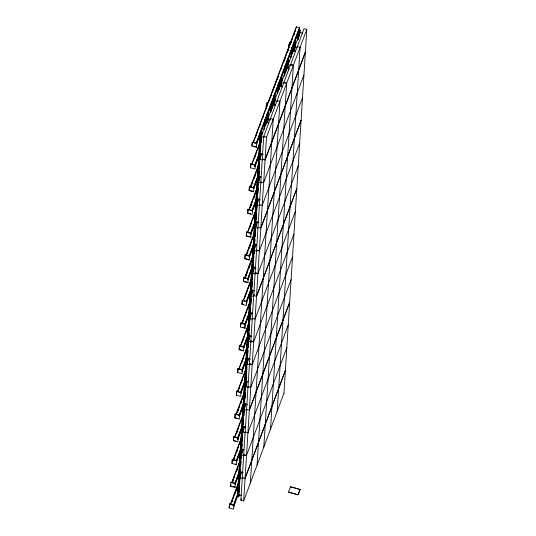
<?xml version="1.0" encoding="UTF-8"?>
<svg xmlns="http://www.w3.org/2000/svg" width="536" height="536" viewBox="0 0 536 536"><rect width="100%" height="100%" fill="white"/><g stroke="black" fill="none" stroke-linecap="round" stroke-linejoin="round"><path stroke-width="0.8" d="M229.187 507.974L229.542 503.914L234.011 505.14L233.656 509.2L229.187 507.974L229.542 503.914M230.554 486.192L230.909 482.125L235.378 483.358L235.023 487.418L230.554 486.192L230.768 484.377M231.988 463.452L232.336 459.392L236.805 460.618L236.456 464.678L231.988 463.452L232.336 459.392M233.415 440.713L233.763 436.652L238.232 437.878L237.884 441.939L233.415 440.713L233.763 436.652M234.842 417.973L235.19 413.913L239.659 415.139L239.311 419.199L234.842 417.973L235.19 413.913M236.269 395.233L236.624 391.173L241.093 392.399L240.738 396.459L236.269 395.233L236.624 391.173M237.696 372.493L238.051 368.433L242.52 369.659L242.165 373.719L237.696 372.493L238.051 368.433M239.123 349.753L239.478 345.693L243.947 346.919L243.592 350.98L239.123 349.753L239.478 345.693M240.55 327.014L240.905 322.953L245.374 324.18L245.019 328.24L240.55 327.014L240.905 322.953M241.977 304.274L242.332 300.214L246.801 301.44L246.446 305.5L241.977 304.274L242.332 300.214M243.404 281.534L243.759 277.474L248.228 278.7L247.873 282.76L243.404 281.534L243.619 279.718M244.838 258.794L245.186 254.734L249.655 255.96L249.3 260.02L244.838 258.794L245.186 254.734M246.265 236.054L246.614 231.994L251.083 233.22L250.734 237.28L246.265 236.054L246.614 231.994M247.692 213.315L248.041 209.254L252.51 210.481L252.161 214.541L247.692 213.315L248.041 209.254M249.119 190.575L249.468 186.515L253.937 187.741L253.588 191.801L249.119 190.575L249.468 186.515M250.547 167.835L250.902 163.775L255.37 165.001L255.015 169.061L250.547 167.835L250.902 163.775M251.913 146.053L252.268 141.993L256.737 143.219L256.382 147.279L251.913 146.053L252.175 143.487M238.024 492.088L238.232 488.752M238.6 482.909L238.808 479.573M239.123 474.561L239.331 471.224M239.646 466.22L239.853 462.883M240.168 457.878L240.383 454.541M240.698 449.53L240.959 445.362M241.22 441.188L241.481 437.014M241.796 432.009L242.004 428.673M242.319 423.668L242.527 420.331M242.841 415.32L243.049 411.983M243.94 397.799L244.155 394.463M244.47 389.458L244.677 386.121M244.992 381.109L245.2 377.773M245.568 371.93L245.776 368.594M246.091 363.589L246.299 360.252M246.614 355.247L246.821 351.911M247.136 346.899L247.351 343.563M247.666 338.558L247.927 334.384M248.188 330.216L248.449 326.042M248.764 321.037L248.972 317.701M249.287 312.689L249.495 309.352M249.81 304.348L250.017 301.011M250.332 296.006L250.593 291.832M250.908 286.827L251.123 283.49M251.438 278.479L251.645 275.142M251.96 270.137L252.168 266.801M252.536 260.958L252.744 257.622M253.059 252.617L253.267 249.28M253.582 244.269L253.789 240.932M254.104 235.927L254.319 232.59M254.634 227.586L254.895 223.412M255.156 219.237L255.417 215.07M255.732 210.058L255.94 206.722M256.255 201.717L256.463 198.38M256.778 193.375L256.985 190.039M257.3 185.027L257.561 180.86M257.876 175.848L258.091 172.512M258.406 167.507L258.613 164.17M258.928 159.165L259.136 155.829M259.504 149.986L259.712 146.65M260.027 141.638L260.235 138.301M260.55 133.297L260.657 131.628L261.963 131.99L261.729 135.394M238.078 492.175L238.259 489.603M238.654 482.996L238.815 480.49M239.177 474.648L239.311 472.92M239.699 466.307L239.887 463.74M240.229 457.965L240.409 455.392M240.751 449.617L240.932 447.051M241.274 441.275L241.481 437.939M241.85 432.096L242.011 429.597M242.373 423.755L242.553 421.182M242.895 415.407L243.083 412.841M243.471 406.234L243.579 404.559M244.001 397.886L244.155 395.387M244.523 389.545L244.704 386.972M245.046 381.197L245.227 378.63M245.622 372.024L245.783 369.518M246.145 363.676L246.305 361.177M246.667 355.335L246.855 352.762M247.217 346.926L247.377 344.42M247.719 338.645L247.9 336.079M248.242 330.303L248.449 326.967M248.818 321.124L248.972 318.619M249.34 312.776L249.521 310.21M249.863 304.435L250.051 301.869M250.439 295.256L250.6 292.757M250.969 286.914L251.123 284.408M251.491 278.566L251.672 276M252.014 270.224L252.141 268.489M252.59 261.045L252.744 258.546M253.113 252.704L253.273 250.198M253.635 244.356L253.823 241.79M254.185 235.947L254.345 233.448L246.138 255.33M254.687 227.673L254.868 225.1M255.21 219.325L255.417 215.988M255.786 210.145L255.94 207.646M256.309 201.804L256.442 200.069M256.831 193.463L257.019 190.89M257.38 185.054L257.568 181.778M257.937 175.935L258.091 173.436M258.459 167.594L258.64 165.028M258.982 159.252L259.163 156.68M259.558 150.073L259.712 147.567M260.081 141.725L260.241 139.226M260.603 133.384L260.737 131.648L260.335 132.727M241.957 471.714L239.713 477.71L238.647 494.641L241.749 495.492M243.103 449.724L241.14 454.97L240.081 471.901L243.177 472.752M244.811 426.234L242.567 432.23L241.508 449.161L243.826 449.798M245.957 404.245L243.994 409.491L242.935 426.422L246.031 427.272M247.391 381.505L245.428 386.751L244.362 403.682L247.458 404.533M249.099 358.015L246.855 364.018L245.79 380.942L248.114 381.585M250.245 336.025L248.282 341.278L247.217 358.202L250.312 359.053M251.954 312.535L249.709 318.538L248.644 335.462L251.739 336.313M253.099 290.546L251.136 295.798L250.071 312.729L252.396 313.366M254.808 267.055L252.563 273.059L251.498 289.989L254.593 290.834M256.235 244.315L253.99 250.319L252.925 267.25L256.027 268.094M257.662 221.576L255.417 227.579L254.359 244.51L256.677 245.146M259.089 198.836L256.845 204.839L255.786 221.77L258.881 222.614M260.235 176.846L258.272 182.099L257.213 199.03L260.308 199.881M261.943 153.356L259.705 159.359L258.64 176.29L260.958 176.927M268.784 123.005L266.459 122.369L261.132 136.62L260.067 153.551L263.163 154.401M238.667 496.772L238.822 494.266M238.929 492.597L239.344 485.924M239.451 484.256L240.396 469.235M240.55 466.735L240.919 460.893M241.073 458.387L242.017 443.373M242.125 441.704L242.54 435.024M242.701 432.525L243.063 426.683M243.223 424.177L243.592 418.341M243.746 415.836L244.691 400.814M244.791 399.146L245.213 392.473M245.321 390.804L246.312 374.952M246.419 373.284L246.835 366.604M246.942 364.936L247.411 357.425M247.518 355.757L247.887 349.921M248.041 347.415L248.985 332.394M249.093 330.725L249.508 324.052M249.669 321.546L250.56 307.363M250.714 304.863L251.136 298.184M251.237 296.515L251.659 289.842M251.759 288.174L252.181 281.5M252.289 279.832L253.28 263.973M253.387 262.305L253.803 255.632M253.91 253.964L254.855 238.942M255.009 236.443L255.431 229.763M255.531 228.095L255.953 221.422M256.061 219.753L256.476 213.08M256.637 210.574L257.528 196.39M257.682 193.885L258.104 187.211M258.205 185.543L259.149 170.522M259.257 168.853L259.672 162.18M259.833 159.674L260.248 153.001M260.355 151.333L260.771 144.66M260.878 142.991L261.628 132.881L260.255 132.707L237.408 496.497L238.708 496.651M238.721 496.859L238.868 494.152M238.982 492.685L239.351 486.849M239.505 484.343L240.423 470.092M240.604 466.823L240.945 461.751M241.126 458.474L242.017 444.29M242.178 441.791L242.547 435.949M242.754 432.612L243.11 426.562M243.277 424.264L243.619 419.192M243.8 415.923L244.691 401.739M244.852 399.233L245.24 393.33M245.374 390.891L246.319 375.87M246.473 373.371L246.841 367.529M246.995 365.023L247.491 357.452M247.572 355.844L247.913 350.772M248.094 347.502L248.436 342.43M248.516 340.829L248.985 333.318M249.146 330.812L249.515 324.977M249.722 321.634L250.587 308.22M250.768 304.95L251.136 299.108M251.317 296.542L251.699 289.721M251.82 288.261L252.208 282.351M252.342 279.919L253.287 264.898M253.441 262.392L253.809 256.556M253.964 254.051L254.881 239.8M255.062 236.53L255.404 231.458M255.592 228.182L256 221.301M256.114 219.84L256.483 213.998M256.69 210.661L257.555 197.248M257.736 193.972L258.104 188.136M258.285 185.563L259.176 171.379M259.31 168.941L259.699 163.038M259.886 159.762L260.241 153.718M260.409 151.42L260.777 145.578M260.932 143.079L261.548 132.861M239.123 494.159L239.123 495.78M240.222 476.638L240.537 471.626M241.676 454.247L241.95 449.101M243.049 431.581L243.364 426.569M244.557 408.358L244.831 403.206M245.883 386.523L246.245 380.681M247.384 363.301L247.659 358.149M248.851 339.938L249.086 334.906M250.212 318.243L250.5 312.381M251.679 294.88L251.96 289.728M253.146 271.518L253.374 267.203M254.506 249.823L254.841 243.84M255.974 226.46L256.255 221.314M257.354 203.787L257.669 198.782M258.808 181.403L259.082 176.257M260.181 158.73L260.496 153.725M261.689 135.508L261.963 131.99M239.224 494.112L239.016 495.827M240.329 476.591L240.644 471.586M241.716 454.126L242.058 449.054M243.13 431.601L243.471 426.529M244.597 408.238L244.939 403.166M245.964 386.543L246.352 380.634M247.424 363.18L247.766 358.108M248.892 339.817L249.18 335.576M250.258 318.123L250.593 313.051M251.726 294.76L252.061 289.688M253.193 271.397L253.474 267.156M254.553 249.702L254.942 243.793M256.02 226.339L256.355 221.268M257.434 203.814L257.776 198.742M258.848 181.282L259.19 176.21M260.262 158.756L260.603 153.685M243.672 500.959L240.878 500.215L263.719 136.419L304.033 28.596L306.806 29.353L283.973 393.183M264.154 129.209L264.677 120.868L266.057 121.042L265.668 125.31M264.235 129.23L264.784 120.821M264.817 123.963L265.079 119.789L266.392 120.151L266.158 123.555M264.952 123.153L265.159 119.809L266.365 120.218L266.111 123.669M267.317 102.751L266.245 106.878L266.144 105.324L267.129 102.698L267.223 104.252L267.129 102.698M267.625 103.897L267.015 103.729L266.62 104.775L266.546 105.9L267.156 106.068M265.729 125.397L265.977 121.022M266.506 122.235L266.975 114.724L268.355 114.898L267.859 120.835M266.586 122.255L267.082 114.684L268.308 115.019M267.008 119.488L267.377 113.645L268.683 114.007L268.456 117.411M267.069 119.575L267.196 117.84M267.35 115.341L267.457 113.672L267.055 114.744M306.806 29.353L266.499 137.196L243.652 500.979L283.966 393.149M267.598 122.67L267.853 118.637L273.179 104.386L275.504 105.023M267.92 120.922L268.275 114.878M268.409 117.531L268.683 114.007M270.318 120.111L270.425 118.49L273.233 119.22M270.827 112.064L271.404 102.885L272.737 103.18M270.908 112.084L271.504 102.845M271.491 106.818L271.337 110.242L271.464 108.507M271.752 103.569L271.806 101.813L273.112 102.168L272.824 106.409M271.779 103.502L271.886 101.833L271.484 102.905M272.342 108.165L272.71 103.247M272.395 108.252L272.697 103.039M272.784 106.523L273.112 102.168M273.172 105.09L273.695 96.741L275.075 96.922L274.794 100.44M273.253 105.11L274.177 95.689L274.023 98.195M273.521 104.848L273.628 103.18M273.997 98.262L274.097 95.669L275.41 96.024L275.176 99.428M250.359 483.077L273.219 119.2M274.271 105.498L274.573 100.661L279.906 86.403L282.224 87.046M274.479 104.527L274.995 96.895M274.533 104.614L274.713 102.048M275.129 99.549L275.41 96.024L274.157 95.756M277.601 93.251L278.124 84.909L279.504 85.083L279.115 89.351M277.682 93.271L278.231 84.862L279.457 85.197M278.264 88.922L278.526 83.83L279.832 84.192L279.598 87.596M278.291 88.855L278.606 83.851L278.204 84.929M279.169 89.438L279.424 85.063M279.558 87.71L279.832 84.192M279.946 86.276L280.422 78.765L281.755 79.06M280.026 86.296L280.522 78.718M280.616 81.023L280.408 85.284L280.589 82.718M280.77 79.442L280.824 77.687L282.13 78.048L281.896 81.452M280.797 79.382L280.904 77.713L280.502 78.785M281.045 86.711L281.3 82.678L286.626 68.427L288.951 69.064M281.253 85.713L281.728 79.127M281.313 85.8L281.715 78.919M281.856 81.566L282.13 78.048M284.268 76.105L284.844 66.926L286.224 67.101L285.788 72.206M284.455 74.457L285.326 65.874L285.226 67.543M284.73 75.114L284.884 71.69M285.199 67.61L285.246 65.848L286.559 66.209L286.325 69.613M284.75 75.053L284.911 72.548M285.842 72.293L286.144 67.08M286.278 69.734L286.559 66.209M286.619 69.131L287.142 60.782L288.475 61.077L288.187 64.394M286.7 69.151L287.249 60.742M287.39 63.134L287.544 59.71L288.85 60.066L288.623 63.469M287.417 63.067L287.624 59.731L287.222 60.809M288.623 46.451L289.701 42.331L289.795 43.878L288.623 46.451L289.795 43.878M288.817 46.505L289.889 42.384M263.806 447.118L286.66 83.241L283.886 82.477M290.19 43.523L289.581 43.356L289.192 44.408L289.118 45.533L289.728 45.694M287.765 68.729L288.02 64.702L293.346 50.444L295.671 51.081M287.926 68.568L288.08 66.062M287.979 68.655L288.107 66.92M288.241 64.481L288.448 61.144M289.514 44.481L289.701 42.331M288.576 63.59L288.85 60.066M291.048 57.292L291.571 48.944L292.944 49.124L292.562 53.392M291.122 57.312L291.671 48.903L292.904 49.238M291.604 53.714L291.973 47.872L293.279 48.227L293.045 51.63M291.685 53.734L291.839 51.228M291.946 49.56L292.053 47.892L291.651 48.97M292.616 53.479L292.864 49.098M293.004 51.751L293.279 48.227M293.393 50.317L293.862 42.806L295.242 42.981L294.7 49.754M293.473 50.337L294.344 41.748L294.244 43.416M293.849 49.325L294.003 45.902M294.217 43.483L294.271 41.728L295.577 42.089L295.289 46.324M293.875 49.258L293.983 47.59M270.526 429.142L293.386 65.265L290.613 64.501M294.438 51.557L294.74 46.719L300.073 32.468L302.391 33.105M294.753 49.841L295.162 42.96M295.242 46.444L295.577 42.089M296.482 26.88L253.22 142.589M297.715 40.146L298.291 30.967L299.624 31.262M297.869 39.269L298.398 30.921M298.17 39.155L298.277 36.569M298.646 31.644L298.693 29.889L299.999 30.251L299.771 33.654M298.197 39.088L298.304 37.42M298.666 31.584L298.773 29.916L298.371 30.988M299.577 27.678L299.483 29.172L299.483 27.651L256.221 143.36L299.577 27.678L296.388 26.8L253.126 142.509M299.229 36.247L299.597 31.323M299.282 36.334L299.591 31.122M299.725 33.768L299.999 30.251M277.246 411.159L300.106 47.282M288.515 492.142L298.096 494.775L288.515 492.142L290.485 486.782L300.066 489.408L298.096 494.775M290.485 486.782L300.06 489.522M266.05 106.825L266.539 105.512M255.665 136.968L257.126 133.062M259.464 126.804L260.342 124.459M262.68 118.208L263.558 115.863M265.896 109.605L266.774 107.26M269.112 101.009L269.983 98.657M270.673 97.07L271.544 94.725M272.322 92.406L273.199 90.061M273.789 88.5L275.35 84.561M275.538 83.804L276.415 81.459M277.005 79.898L278.559 75.958M280.804 69.734L281.775 67.362M284.02 61.131L286.063 55.664M287.236 52.535L289.279 47.061M290.445 43.932L292.495 38.465M293.661 35.336L295.711 29.862M277.099 79.924L277.976 77.579M284.114 61.158L284.991 58.813M287.33 52.562L288.207 50.217M290.546 43.959L291.423 41.614M293.762 35.363L294.632 33.018M264.757 120.888L265.159 119.809M256.422 144.077L260.221 133.853M260.804 132.345L267.236 115.146M267.819 113.585L271.33 104.145M272.208 101.853L280.395 79.911M280.978 78.343L284.777 68.179M285.655 65.894L293.842 43.945M294.418 42.438L298.224 32.22M298.807 30.653L299.396 29.091M256.516 144.097L260.315 133.94M260.905 132.372L271.424 104.225M272.301 101.88L280.489 79.991M281.36 77.646L284.871 68.266M285.748 65.921L293.929 44.026M294.519 42.465L298.317 32.301M256.382 147.279L256.503 146.965L253.521 146.147M251.759 164.291L259.652 143.186M251.853 164.371L259.746 143.213M254.587 157.973L256.047 154.06M257.803 149.37L259.263 145.464M254.855 165.195L259.236 153.417M254.948 165.168L259.042 154.221M254.761 166.642L259.149 154.857M254.855 166.669L259.243 154.938M250.332 187.03L258.513 165.142M250.426 187.111L258.613 165.168M250.821 186.964L252.865 181.496M254.037 178.367L256.081 172.894M257.253 169.765L258.714 165.859M250.915 186.99L251.799 184.592M254.131 178.394L255.015 175.989M257.347 169.791L258.231 167.393M253.421 187.935L258.104 175.373M253.521 187.908L258.198 175.399M257.427 178.381L253.823 188.056L249.354 186.83M253.722 188.625L257.521 178.461M253.588 191.801L253.702 191.486L249.984 190.468M248.905 209.77L257.086 187.881M248.999 209.851L256.891 188.685M250.272 207.358L252.315 201.884M253.488 198.762L255.531 193.288M250.366 207.385L251.25 204.987M253.582 198.789L254.459 196.384M251.994 210.675L256.382 198.896M252.094 210.648L256.483 198.923M252.195 211.338L256.295 200.337M252.295 211.365L256.389 200.417M263.658 182.675L303.952 74.899M247.478 232.51L255.953 209.837M247.565 232.59L256.047 209.864M249.722 227.753L251.766 222.279M252.938 219.157L254.982 213.683M250.567 233.415L254.955 221.636M250.667 233.388L254.761 222.44M250.48 234.862L254.868 223.077M250.573 234.882L254.955 223.157M302.532 97.565L262.211 205.415L259.437 204.598M250.734 237.28L250.848 236.966L246.379 235.74M246.051 255.25L254.232 233.361M246.54 255.183L248 251.277M249.166 248.148L251.216 242.674M252.382 239.552L254.433 234.078M249.267 248.175L250.145 245.776M252.483 239.572L253.943 235.666M249.14 256.154L253.823 243.592M249.24 256.128L253.917 243.619M249.635 255.98L253.146 246.594M249.441 256.845L253.24 246.681M260.784 228.102L301.098 120.272L260.784 228.155L258.01 227.338M249.3 260.02L249.421 259.705L245.696 258.68M244.617 277.99L252.804 256.101M244.711 278.07L252.61 256.905M245.401 277.146L248.034 270.104M248.617 268.543L251.25 261.508M251.833 259.94L252.711 257.595M245.501 277.166L246.962 273.206M248.711 268.57L250.178 264.603M251.927 259.967L252.811 257.568M247.712 278.894L252.101 267.116M247.813 278.867L252.195 267.136M247.913 279.558L252.007 268.556M248.007 279.584L252.101 268.637M299.678 143.045L259.357 250.895L256.583 250.118L259.377 250.828M247.873 282.76L247.994 282.445L243.525 281.219M243.19 300.73L251.672 278.057M243.284 300.81L251.183 279.645M244.852 297.534L246.413 293.601M246.607 292.844L247.485 290.499M248.068 288.938L250.701 281.903M246.285 301.634L250.674 289.849M246.386 301.607L250.48 290.659M246.192 303.075L250.58 291.296M246.292 303.101L250.674 291.376M241.763 323.469L249.95 301.58M241.857 323.55L250.044 301.607M242.841 321.841L243.719 319.496M246.058 313.238L246.935 310.893M247.518 309.332L248.396 306.987M249.274 304.642L250.145 302.297M244.403 317.902L245.28 315.557M247.619 309.299L249.079 305.393M253.729 295.597L254.312 294.003M244.858 324.374L249.535 311.811M244.959 324.347L249.635 311.838M245.354 324.2L248.865 314.813M244.57 326.625L248.952 314.9M256.51 296.301L276.683 242.433M276.69 242.366L283.41 224.457M283.41 224.383L290.097 206.574M245.019 328.24L245.14 327.925L242.902 327.308M240.336 346.209L248.523 324.32M240.43 346.29L248.322 325.124M242.292 342.236L244.041 337.546M245.501 333.633L247.257 328.943M247.063 329.694L247.94 327.349M243.431 347.114L247.82 335.328M243.532 347.087L247.913 335.355M243.632 347.777L248.021 335.992M243.726 347.804L247.82 336.856M238.909 368.949L246.801 347.837M239.002 369.029L246.895 347.864M241.736 362.631L243.197 358.718M244.952 354.028L246.413 350.122M242.004 369.853L246.393 358.068M242.098 369.827L246.192 358.879M241.91 371.294L246.299 359.569M242.004 371.321L246.393 359.596M293.963 234.004L253.649 341.847L250.868 341.077M237.482 391.689L245.669 369.8M237.575 391.769L245.763 369.82M237.971 391.622L239.431 387.716M241.187 383.019L242.647 379.113M244.986 372.862L245.863 370.51M240.577 392.593L245.254 380.031M240.671 392.566L245.347 380.058M241.073 392.412L244.577 383.032M240.872 393.277L244.671 383.119M252.242 364.527L249.448 363.777L252.235 364.594L292.535 256.711M236.054 414.428L244.235 392.54M236.148 414.509L244.041 393.344M237.421 412.017L239.465 406.543M240.637 403.414L242.681 397.947M237.515 412.043L238.399 409.638M240.731 403.44L241.615 401.042M239.143 415.333L243.532 403.548M239.244 415.306L243.632 403.575M239.351 415.996L243.445 404.995M239.445 416.016L243.538 405.075M234.627 437.168L243.103 414.495M234.721 437.249L243.197 414.522M236.872 432.411L238.915 426.937M240.671 422.247L242.131 418.335M236.966 432.438L237.843 430.093M237.723 438.019L242.105 426.288M237.716 438.073L242.105 426.348M237.629 439.513L242.017 427.728M237.723 439.54L242.111 427.815M249.361 410.067L289.681 302.19M256.067 392.191L249.381 410.073L246.587 409.256M262.787 374.208L256.054 392.118M262.828 374.115L276.221 338.176M289.675 302.291L282.941 320.2M233.2 459.908L241.381 438.013M233.287 459.988L241.481 438.039M233.689 459.841L235.15 455.928M236.322 452.806L238.366 447.332M240.121 442.642L241.582 438.729M236.416 452.833L237.294 450.428M236.289 460.813L240.972 448.25M236.389 460.779L241.066 448.27M236.785 460.632L240.296 451.252M236.59 461.496L240.389 451.332M247.934 432.807L288.254 324.963M236.456 464.678L235.083 463.955M231.773 482.648L239.954 460.752M231.86 482.728L239.76 461.563M232.55 481.797L234.601 476.323M236.356 471.633L237.817 467.727M232.651 481.824L233.529 479.425M236.45 471.66L237.327 469.315M234.862 483.552L239.25 471.767M234.962 483.519L239.344 471.794M235.063 484.209L239.163 473.208M235.163 484.236L239.25 473.295M246.506 455.546L286.82 347.67M235.023 487.418L235.143 487.103L230.674 485.877M230.4 504.43L238.882 481.757M230.493 504.51L238.681 482.568M231.478 502.802L234.111 495.767M234.694 494.199L237.321 487.164M231.572 502.828L232.457 500.423M234.788 494.226L236.255 490.259M233.495 505.334L237.589 494.333M233.595 505.307L237.689 494.36M233.401 506.781L237.502 495.78M233.502 506.801L237.817 495.425M245.079 478.286L285.393 370.41L278.7 388.319M251.779 460.411L245.099 478.293L242.305 477.476M265.226 424.452L258.493 442.354M265.266 424.351L271.946 406.469M240.878 500.215L241.461 498.654M298.103 494.661L300.066 489.408M298.746 29.976L299.979 30.318M293.969 42.759L295.195 43.101M297.312 46.572L300.127 47.295M289.192 44.408L289.802 44.575M294.74 46.719L297.065 47.356M292.026 47.959L293.252 48.294M287.598 59.798L288.83 60.133M290.592 64.555L293.366 65.379M288.02 64.702L291.115 65.546M284.951 66.886L286.177 67.221M280.877 77.774L282.103 78.115M283.866 82.531L286.646 83.355M281.3 82.678L283.618 83.314M273.802 96.701L275.028 97.036M277.146 100.513L279.96 101.237L257.066 465.094M274.573 100.661L277.668 101.512M271.859 101.9L273.085 102.235M266.62 104.775L267.23 104.942M267.853 118.637L270.178 119.273M261.588 132.995L260.355 132.66L237.488 496.524L238.741 496.792M263.719 136.419L266.513 137.196M261.132 136.62L264.228 137.471M252.148 142.308L256.617 143.534M298.244 165.852L257.93 273.635L255.156 272.858L257.95 273.568M259.705 159.359L262.024 159.996M250.781 164.09L255.25 165.316M260.865 181.865L263.658 182.609M258.272 182.099L261.374 182.95M290.13 206.474L296.823 188.525L256.503 296.368L253.729 295.557M295.39 211.331L255.076 319.108L252.302 318.297M256.845 204.839L259.94 205.69M247.927 209.569L252.396 210.795M247.806 213L250.788 213.817M255.417 227.579L257.742 228.215M246.5 232.309L250.969 233.535M253.99 250.319L257.086 251.17M245.073 255.049L249.542 256.275M291.108 279.551L250.794 387.327L248.021 386.516M252.563 273.059L255.659 273.903M243.645 277.789L248.108 279.015M251.136 295.798L253.461 296.435M242.212 300.529L246.681 301.755M242.098 303.959L243.585 304.368M282.941 320.267L276.254 338.082M249.709 318.538L252.804 319.382M240.785 323.268L245.254 324.494M250.875 341.037L253.669 341.787M248.282 341.278L251.377 342.122M239.358 346.008L243.826 347.234M239.987 349.64L242.962 350.457M246.855 364.018L249.173 364.654M237.93 368.748L242.399 369.974M278.66 388.419L271.94 406.395M245.428 386.751L248.523 387.602M236.503 391.488L240.972 392.714M243.994 409.491L247.096 410.342M235.076 414.228L239.545 415.454M235.706 417.859L237.937 418.475M245.16 431.996L247.954 432.813M242.567 432.23L244.892 432.874M258.486 442.428L251.806 460.236M233.649 436.967L238.118 438.193M233.529 440.398L235.766 441.007M241.14 454.97L244.235 455.821M232.222 459.707L236.691 460.933M239.713 477.71L242.808 478.561M230.795 482.44L235.264 483.673M229.421 504.229L233.89 505.455M305.386 52.059L265.065 159.882L262.298 159.125L265.086 159.936L305.386 52.086M246.526 455.479L243.733 454.736L246.526 455.553"/></g></svg>
